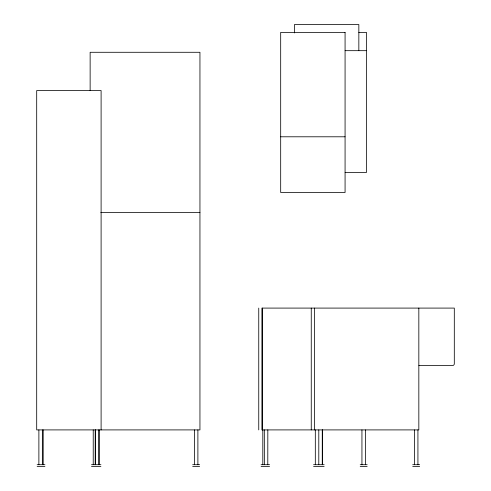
<?xml version="1.0" encoding="UTF-8"?>
<svg xmlns="http://www.w3.org/2000/svg" width="491" height="491" viewBox="0 0 491 491"><rect width="100%" height="100%" fill="white"/><g stroke="black" fill="none" stroke-linecap="round" stroke-linejoin="round"><path stroke-width="0.74" d="M358.835 32.381L366.452 32.381L366.452 172.488L345.136 172.488M345.136 50.677L366.452 50.677M280.686 136.793L345.075 136.793M100.808 212.382L199.947 212.382M418.933 365.519L452.567 365.519A1.743 1.743 0 0 0 454.304 363.776L454.304 308.09L261.918 308.09L261.918 429.907L418.835 429.907L418.835 308.09M37.138 464.707L44.933 464.707M91.492 464.707L100.913 464.707M192.675 464.707L199.634 464.707M261.065 464.707L269.571 464.707M313.571 464.707L324.158 464.707M360.204 464.707L367.164 464.707M412.71 464.707L419.67 464.707M37.138 466.45L44.933 466.45M91.492 466.45L100.913 466.45M192.675 466.45L199.634 466.45M261.065 466.45L269.571 466.45M313.571 466.45L324.158 466.45M360.204 466.45L367.164 466.45M412.71 466.45L419.67 466.45M417.927 429.907L417.927 464.707M414.453 429.907L414.453 464.707M365.421 429.907L365.421 464.707M361.941 429.907L361.941 464.707M358.841 50.493L358.841 24.55L294.453 24.55L294.453 32.946M322.421 429.907L322.421 464.707M322.262 429.907L322.262 464.707M318.794 429.907L318.794 464.707M315.314 429.907L315.314 464.707M314.424 308.09L314.424 429.907M311.257 308.09L311.257 429.907M267.828 429.907L267.791 464.707M264.311 429.907L264.354 464.707M262.808 429.907L262.808 464.707M262.482 308.09L262.482 429.907M258.751 308.09L258.751 429.907M197.891 429.907L197.891 464.707M194.418 429.907L194.418 464.707M101.103 429.907L101.103 90.571L36.696 90.571L36.696 429.907L199.947 429.907L199.947 52.285L90.135 52.285L90.135 90.583M99.17 429.907L99.17 464.707M98.82 429.907L98.82 464.707M95.346 429.907L95.346 464.707M95.223 429.907L95.223 464.707M93.229 429.907L93.229 464.707M43.19 429.907L43.19 464.707M42.355 429.907L42.355 464.707M38.881 429.907L38.881 464.707M345.075 32.381L280.686 32.381L280.686 192.484L345.075 192.484L345.075 32.381"/></g></svg>
